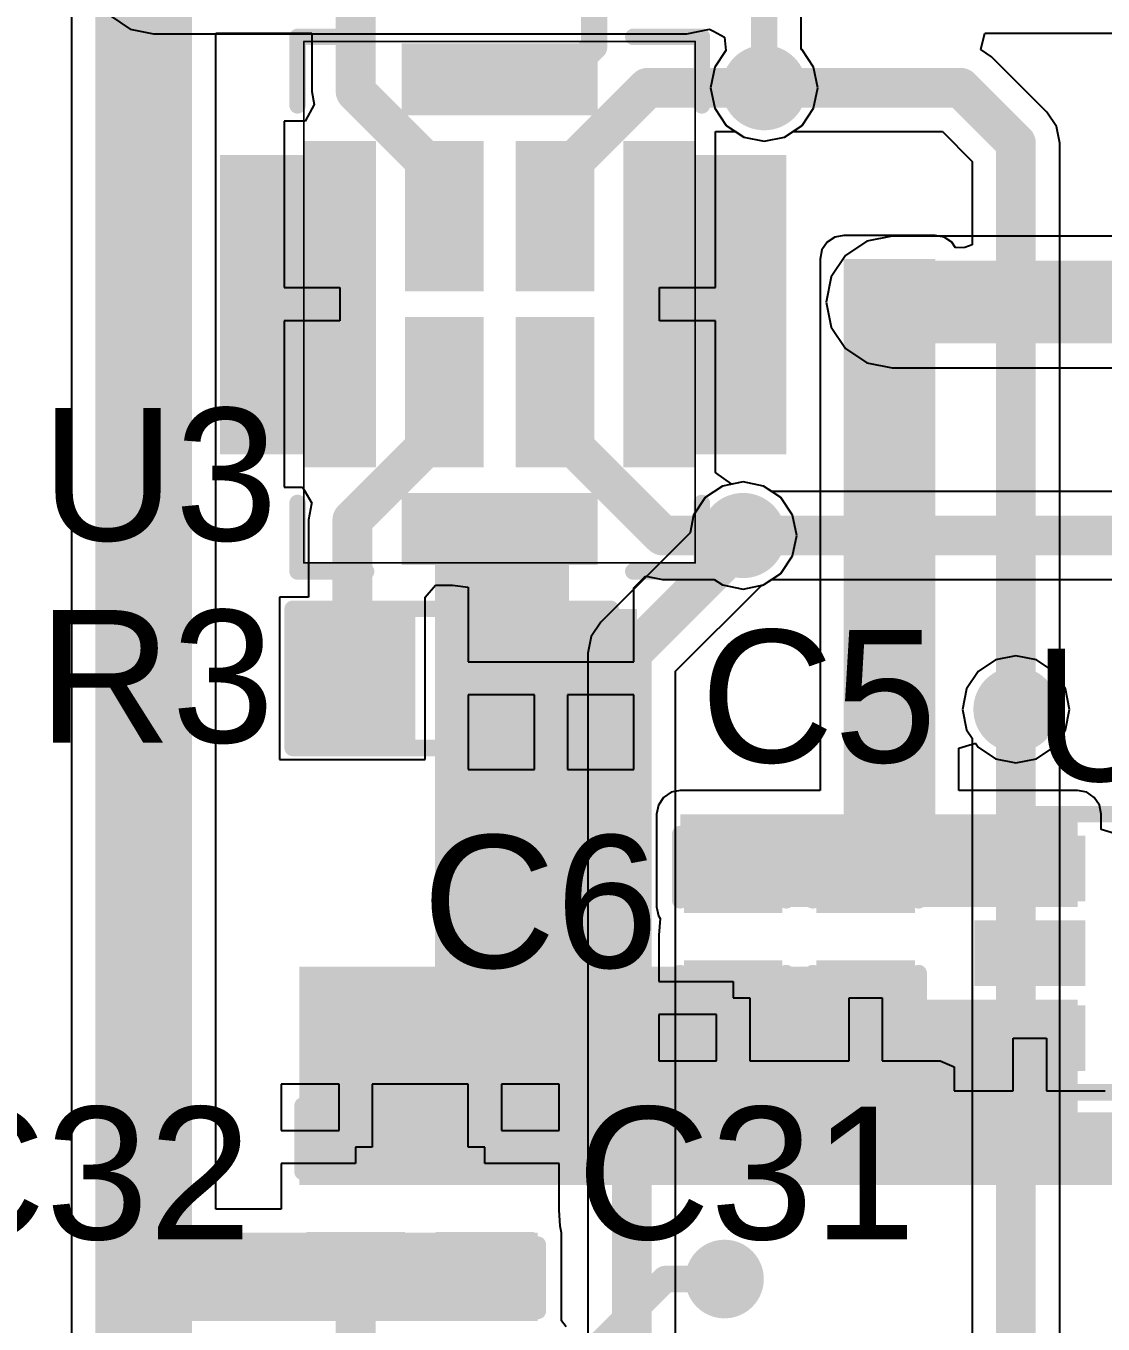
# Model space of a CAD drawing. Header units: millimetres. Extents: x -0.31 to 1.46, y -0.34 to 2.98.
# Drawn here: x 0.2901 to 0.6153, y 2.2904 to 2.6824 of the extents above; entities that cross this region are included whole.
import ezdxf

# ---------------------------------------------------------------- set-up
doc = ezdxf.new("R2010")
doc.units = ezdxf.units.MM
doc.header["$MEASUREMENT"] = 0
for name, color, linetype in [('BottomLayer', 5, 'Continuous'), ('BottomSolder', 6, 'Continuous'), ('Mechanical1', 6, 'Continuous'), ('TopLayer', 1, 'Continuous'), ('TopOverlay', 2, 'Continuous'), ('TopPaste', 8, 'Continuous'), ('TopSolder', 216, 'Continuous'), ('ViaHoleLayer', 16, 'Continuous')]:
    doc.layers.add(name, color=color, linetype=linetype)
doc.styles.add('Arial', font='', dxfattribs={"height": 0.2})
doc.styles.get('Arial').set_extended_font_data('Arial')

# ---------------------------------------------------------------- blocks, each defined once
blk = doc.blocks.new('MP34DT06JTR_14')
at = {"layer": 'TopLayer'}
for points in [[(-0.02559, 0.0748), (0.02559, 0.0748), (0.02559, 0.06102), (-0.02559, 0.06102)], [(-0.05512, 0.04528), (-0.04134, 0.04528), (-0.04134, -0.04528), (-0.05512, -0.04528)], [(-0.02461, 0.04528), (-0.00886, 0.04528), (-0.00886, 0.00787), (-0.02461, 0.00787)], [(0.00886, 0.04528), (0.02461, 0.04528), (0.02461, 0.00787), (0.00886, 0.00787)], [(0.04134, 0.04528), (0.05512, 0.04528), (0.05512, -0.04528), (0.04134, -0.04528)], [(-0.02461, -0.00787), (-0.00886, -0.00787), (-0.00886, -0.04528), (-0.02461, -0.04528)], [(0.00886, -0.00787), (0.02461, -0.00787), (0.02461, -0.04528), (0.00886, -0.04528)], [(-0.02559, -0.06102), (0.02559, -0.06102), (0.02559, -0.0748), (-0.02559, -0.0748)]]:
    blk.add_hatch(color=1, dxfattribs=at).paths.add_polyline_path(points)
at = {"layer": 'TopPaste'}
for points in [[(-0.02559, 0.0748), (0.02559, 0.0748), (0.02559, 0.06102), (-0.02559, 0.06102)], [(-0.05512, 0.04528), (-0.04134, 0.04528), (-0.04134, -0.04528), (-0.05512, -0.04528)], [(-0.02461, 0.04528), (-0.00886, 0.04528), (-0.00886, 0.00787), (-0.02461, 0.00787)], [(0.00886, 0.04528), (0.02461, 0.04528), (0.02461, 0.00787), (0.00886, 0.00787)], [(0.04134, 0.04528), (0.05512, 0.04528), (0.05512, -0.04528), (0.04134, -0.04528)], [(-0.02461, -0.00787), (-0.00886, -0.00787), (-0.00886, -0.04528), (-0.02461, -0.04528)], [(0.00886, -0.00787), (0.02461, -0.00787), (0.02461, -0.04528), (0.00886, -0.04528)], [(-0.02559, -0.06102), (0.02559, -0.06102), (0.02559, -0.0748), (-0.02559, -0.0748)]]:
    blk.add_hatch(color=8, dxfattribs=at).paths.add_polyline_path(points)
at = {"layer": 'TopSolder'}
for points in [[(-0.02959, 0.0788), (0.02959, 0.0788), (0.02959, 0.05702), (-0.02959, 0.05702)], [(-0.05912, 0.04928), (-0.03734, 0.04928), (-0.03734, -0.04928), (-0.05912, -0.04928)], [(-0.02861, 0.04928), (-0.00486, 0.04928), (-0.00486, 0.00387), (-0.02861, 0.00387)], [(0.00486, 0.04928), (0.02861, 0.04928), (0.02861, 0.00387), (0.00486, 0.00387)], [(0.03734, 0.04928), (0.05912, 0.04928), (0.05912, -0.04928), (0.03734, -0.04928)], [(-0.02861, -0.00387), (-0.00486, -0.00387), (-0.00486, -0.04928), (-0.02861, -0.04928)], [(0.00486, -0.00387), (0.02861, -0.00387), (0.02861, -0.04928), (0.00486, -0.04928)], [(-0.02959, -0.05702), (0.02959, -0.05702), (0.02959, -0.0788), (-0.02959, -0.0788)]]:
    blk.add_hatch(color=216, dxfattribs=at).paths.add_polyline_path(points)
at = {"layer": 'TopOverlay', "const_width": 0.005}
for points in [[(-0.06102, 0.08071), (-0.06102, 0.06004)], [(-0.04035, 0.08071), (-0.06102, 0.08071)], [(0.06102, 0.08071), (0.04035, 0.08071)], [(0.06102, 0.08071), (0.06102, 0.06004)], [(0.06836, -0.02894), (0.06336, -0.03394)], [(0.06836, -0.02894), (0.06836, -0.03894)], [(0.06836, -0.03894), (0.06336, -0.03394)], [(-0.06102, -0.06004), (-0.06102, -0.08071)], [(0.06102, -0.06004), (0.06102, -0.08071)], [(-0.04035, -0.08071), (-0.06102, -0.08071)], [(0.06102, -0.08071), (0.04035, -0.08071)]]:
    blk.add_lwpolyline(points, dxfattribs=at)
at = {"layer": 'TopOverlay', "const_width": 0.0025}
for points in [[(-0.06227, 0.08071, 1), (-0.05977, 0.08071, 1)], [(-0.06227, 0.08071, 1), (-0.05977, 0.08071, 1)], [(-0.0416, 0.08071, 1), (-0.0391, 0.08071, 1)], [(0.0391, 0.08071, 1), (0.0416, 0.08071, 1)], [(0.05977, 0.08071, 1), (0.06227, 0.08071, 1)], [(0.05977, 0.08071, 1), (0.06227, 0.08071, 1)], [(-0.06227, 0.06004, 1), (-0.05977, 0.06004, 1)], [(0.05977, 0.06004, 1), (0.06227, 0.06004, 1)], [(0.06711, -0.02894, 1), (0.06961, -0.02894, 1)], [(0.06711, -0.02894, 1), (0.06961, -0.02894, 1)], [(0.06211, -0.03394, 1), (0.06461, -0.03394, 1)], [(0.06211, -0.03394, 1), (0.06461, -0.03394, 1)], [(0.06711, -0.03894, 1), (0.06961, -0.03894, 1)], [(0.06711, -0.03894, 1), (0.06961, -0.03894, 1)], [(-0.06227, -0.06004, 1), (-0.05977, -0.06004, 1)], [(0.05977, -0.06004, 1), (0.06227, -0.06004, 1)], [(-0.06227, -0.08071, 1), (-0.05977, -0.08071, 1)], [(-0.06227, -0.08071, 1), (-0.05977, -0.08071, 1)], [(-0.0416, -0.08071, 1), (-0.0391, -0.08071, 1)], [(0.0391, -0.08071, 1), (0.0416, -0.08071, 1)], [(0.05977, -0.08071, 1), (0.06227, -0.08071, 1)], [(0.05977, -0.08071, 1), (0.06227, -0.08071, 1)]]:
    blk.add_lwpolyline(points, format="xyb", close=True, dxfattribs=at)
blk = doc.blocks.new('6_P___C___LED_15')
at = {"layer": 'TopLayer'}
for points in [[(-0.04823, 0.0315), (-0.02264, 0.0315), (-0.02264, 0.01969), (-0.04823, 0.01969)], [(0.02264, 0.0315), (0.04823, 0.0315), (0.04823, 0.01969), (0.02264, 0.01969)], [(-0.04823, 0.00591), (-0.02264, 0.00591), (-0.02264, -0.00591), (-0.04823, -0.00591)], [(0.02264, 0.00591), (0.04823, 0.00591), (0.04823, -0.00591), (0.02264, -0.00591)], [(-0.04823, -0.01969), (-0.02264, -0.01969), (-0.02264, -0.0315), (-0.04823, -0.0315)], [(0.02264, -0.01969), (0.04823, -0.01969), (0.04823, -0.0315), (0.02264, -0.0315)]]:
    blk.add_hatch(color=1, dxfattribs=at).paths.add_polyline_path(points)
at = {"layer": 'TopPaste'}
for points in [[(-0.04823, 0.0315), (-0.02264, 0.0315), (-0.02264, 0.01969), (-0.04823, 0.01969)], [(0.02264, 0.0315), (0.04823, 0.0315), (0.04823, 0.01969), (0.02264, 0.01969)], [(-0.04823, 0.00591), (-0.02264, 0.00591), (-0.02264, -0.00591), (-0.04823, -0.00591)], [(0.02264, 0.00591), (0.04823, 0.00591), (0.04823, -0.00591), (0.02264, -0.00591)], [(-0.04823, -0.01969), (-0.02264, -0.01969), (-0.02264, -0.0315), (-0.04823, -0.0315)], [(0.02264, -0.01969), (0.04823, -0.01969), (0.04823, -0.0315), (0.02264, -0.0315)]]:
    blk.add_hatch(color=8, dxfattribs=at).paths.add_polyline_path(points)
at = {"layer": 'TopSolder'}
for points in [[(-0.05223, 0.0355), (-0.01864, 0.0355), (-0.01864, 0.01569), (-0.05223, 0.01569)], [(0.01864, 0.0355), (0.05223, 0.0355), (0.05223, 0.01569), (0.01864, 0.01569)], [(-0.05223, 0.00991), (-0.01864, 0.00991), (-0.01864, -0.00991), (-0.05223, -0.00991)], [(0.01864, 0.00991), (0.05223, 0.00991), (0.05223, -0.00991), (0.01864, -0.00991)], [(-0.05223, -0.01569), (-0.01864, -0.01569), (-0.01864, -0.0355), (-0.05223, -0.0355)], [(0.01864, -0.01569), (0.05223, -0.01569), (0.05223, -0.0355), (0.01864, -0.0355)]]:
    blk.add_hatch(color=216, dxfattribs=at).paths.add_polyline_path(points)
at = {"layer": 'TopOverlay', "const_width": 0.005}
for points in [[(-0.04, 0.042), (0.04, 0.042)], [(-0.04, 0.038), (-0.04, 0.04194)], [(0.04, 0.038), (0.04, 0.04194)], [(-0.06, 0.031), (-0.055, 0.026)], [(-0.06, 0.021), (-0.06, 0.031)], [(-0.06, 0.021), (-0.055, 0.026)], [(-0.04, -0.04194), (-0.04, -0.038)], [(0.04, -0.04194), (0.04, -0.038)], [(-0.04, -0.042), (0.04, -0.042)]]:
    blk.add_lwpolyline(points, dxfattribs=at)
at = {"layer": 'TopOverlay', "const_width": 0.0025}
for points in [[(-0.04125, 0.042, 1), (-0.03875, 0.042, 1)], [(-0.04125, 0.04194, 1), (-0.03875, 0.04194, 1)], [(0.03875, 0.042, 1), (0.04125, 0.042, 1)], [(0.03875, 0.04194, 1), (0.04125, 0.04194, 1)], [(-0.04125, 0.038, 1), (-0.03875, 0.038, 1)], [(0.03875, 0.038, 1), (0.04125, 0.038, 1)], [(-0.06125, 0.031, 1), (-0.05875, 0.031, 1)], [(-0.06125, 0.031, 1), (-0.05875, 0.031, 1)], [(-0.05625, 0.026, 1), (-0.05375, 0.026, 1)], [(-0.05625, 0.026, 1), (-0.05375, 0.026, 1)], [(-0.06125, 0.021, 1), (-0.05875, 0.021, 1)], [(-0.06125, 0.021, 1), (-0.05875, 0.021, 1)], [(-0.04125, -0.038, 1), (-0.03875, -0.038, 1)], [(0.03875, -0.038, 1), (0.04125, -0.038, 1)], [(-0.04125, -0.04194, 1), (-0.03875, -0.04194, 1)], [(-0.04125, -0.042, 1), (-0.03875, -0.042, 1)], [(0.03875, -0.04194, 1), (0.04125, -0.04194, 1)], [(0.03875, -0.042, 1), (0.04125, -0.042, 1)]]:
    blk.add_lwpolyline(points, format="xyb", close=True, dxfattribs=at)
blk = doc.blocks.new('R___0603_20')
at = {"layer": 'TopLayer'}
for points in [[(-0.015, 0.0175), (-0.015, -0.0175), (-0.045, -0.0175), (-0.045, 0.0175)], [(0.045, 0.0175), (0.045, -0.0175), (0.015, -0.0175), (0.015, 0.0175)]]:
    blk.add_hatch(color=1, dxfattribs=at).paths.add_polyline_path(points)
at = {"layer": 'TopPaste'}
for points in [[(-0.015, 0.0175), (-0.015, -0.0175), (-0.045, -0.0175), (-0.045, 0.0175)], [(0.045, 0.0175), (0.045, -0.0175), (0.015, -0.0175), (0.015, 0.0175)]]:
    blk.add_hatch(color=8, dxfattribs=at).paths.add_polyline_path(points)
at = {"layer": 'TopSolder'}
for points in [[(-0.011, 0.0215), (-0.011, -0.0215), (-0.049, -0.0215), (-0.049, 0.0215)], [(0.049, 0.0215), (0.049, -0.0215), (0.011, -0.0215), (0.011, 0.0215)]]:
    blk.add_hatch(color=216, dxfattribs=at).paths.add_polyline_path(points)
at = {"layer": 'TopOverlay', "const_width": 0.005}
for points in [[(-0.048, -0.021), (-0.048, 0.021)], [(-0.048, 0.021), (0.048, 0.021)], [(0.048, -0.021), (0.048, 0.021)], [(-0.048, -0.021), (0.048, -0.021)]]:
    blk.add_lwpolyline(points, dxfattribs=at)
at = {"layer": 'TopOverlay', "const_width": 0.0025}
for points in [[(-0.04925, 0.021, 1), (-0.04675, 0.021, 1)], [(-0.04925, 0.021, 1), (-0.04675, 0.021, 1)], [(0.04675, 0.021, 1), (0.04925, 0.021, 1)], [(0.04675, 0.021, 1), (0.04925, 0.021, 1)], [(-0.04925, -0.021, 1), (-0.04675, -0.021, 1)], [(-0.04925, -0.021, 1), (-0.04675, -0.021, 1)], [(0.04675, -0.021, 1), (0.04925, -0.021, 1)], [(0.04675, -0.021, 1), (0.04925, -0.021, 1)]]:
    blk.add_lwpolyline(points, format="xyb", close=True, dxfattribs=at)
blk = doc.blocks.new('C___0402_32')
at = {"layer": 'TopLayer'}
for points in [[(-0.0275, -0.0125), (-0.0275, 0.0125), (-0.0095, 0.0125), (-0.0095, -0.0125)], [(0.0095, -0.0125), (0.0095, 0.0125), (0.0275, 0.0125), (0.0275, -0.0125)]]:
    blk.add_hatch(color=1, dxfattribs=at).paths.add_polyline_path(points)
at = {"layer": 'TopPaste'}
for points in [[(-0.0275, -0.0125), (-0.0275, 0.0125), (-0.0095, 0.0125), (-0.0095, -0.0125)], [(0.0095, -0.0125), (0.0095, 0.0125), (0.0275, 0.0125), (0.0275, -0.0125)]]:
    blk.add_hatch(color=8, dxfattribs=at).paths.add_polyline_path(points)
at = {"layer": 'TopSolder'}
for points in [[(-0.02986, -0.01486), (-0.02986, 0.01486), (-0.00714, 0.01486), (-0.00714, -0.01486)], [(0.00714, -0.01486), (0.00714, 0.01486), (0.02986, 0.01486), (0.02986, -0.01486)]]:
    blk.add_hatch(color=216, dxfattribs=at).paths.add_polyline_path(points)
at = {"layer": 'TopOverlay', "const_width": 0.005}
for points in [[(-0.011, 0.016), (-0.031, 0.016)], [(-0.031, -0.016), (-0.031, 0.016)], [(0.031, 0.016), (0.011, 0.016)], [(0.031, -0.016), (0.031, 0.016)], [(-0.011, -0.016), (-0.031, -0.016)], [(0.031, -0.016), (0.011, -0.016)]]:
    blk.add_lwpolyline(points, dxfattribs=at)
at = {"layer": 'TopOverlay', "const_width": 0.0025}
for points in [[(-0.03225, 0.016, 1), (-0.02975, 0.016, 1)], [(-0.03225, 0.016, 1), (-0.02975, 0.016, 1)], [(-0.01225, 0.016, 1), (-0.00975, 0.016, 1)], [(0.00975, 0.016, 1), (0.01225, 0.016, 1)], [(0.02975, 0.016, 1), (0.03225, 0.016, 1)], [(0.02975, 0.016, 1), (0.03225, 0.016, 1)], [(-0.03225, -0.016, 1), (-0.02975, -0.016, 1)], [(-0.03225, -0.016, 1), (-0.02975, -0.016, 1)], [(-0.01225, -0.016, 1), (-0.00975, -0.016, 1)], [(0.00975, -0.016, 1), (0.01225, -0.016, 1)], [(0.02975, -0.016, 1), (0.03225, -0.016, 1)], [(0.02975, -0.016, 1), (0.03225, -0.016, 1)]]:
    blk.add_lwpolyline(points, format="xyb", close=True, dxfattribs=at)
blk = doc.blocks.new('C___0402_33')
at = {"layer": 'TopLayer'}
for points in [[(-0.0275, -0.0125), (-0.0275, 0.0125), (-0.0095, 0.0125), (-0.0095, -0.0125)], [(0.0095, -0.0125), (0.0095, 0.0125), (0.0275, 0.0125), (0.0275, -0.0125)]]:
    blk.add_hatch(color=1, dxfattribs=at).paths.add_polyline_path(points)
at = {"layer": 'TopPaste'}
for points in [[(-0.0275, -0.0125), (-0.0275, 0.0125), (-0.0095, 0.0125), (-0.0095, -0.0125)], [(0.0095, -0.0125), (0.0095, 0.0125), (0.0275, 0.0125), (0.0275, -0.0125)]]:
    blk.add_hatch(color=8, dxfattribs=at).paths.add_polyline_path(points)
at = {"layer": 'TopSolder'}
for points in [[(-0.02986, -0.01486), (-0.02986, 0.01486), (-0.00714, 0.01486), (-0.00714, -0.01486)], [(0.00714, -0.01486), (0.00714, 0.01486), (0.02986, 0.01486), (0.02986, -0.01486)]]:
    blk.add_hatch(color=216, dxfattribs=at).paths.add_polyline_path(points)
at = {"layer": 'TopOverlay', "const_width": 0.005}
for points in [[(-0.011, 0.016), (-0.031, 0.016)], [(-0.031, -0.016), (-0.031, 0.016)], [(0.031, 0.016), (0.011, 0.016)], [(0.031, -0.016), (0.031, 0.016)], [(-0.011, -0.016), (-0.031, -0.016)], [(0.031, -0.016), (0.011, -0.016)]]:
    blk.add_lwpolyline(points, dxfattribs=at)
at = {"layer": 'TopOverlay', "const_width": 0.0025}
for points in [[(-0.03225, 0.016, 1), (-0.02975, 0.016, 1)], [(-0.03225, 0.016, 1), (-0.02975, 0.016, 1)], [(-0.01225, 0.016, 1), (-0.00975, 0.016, 1)], [(0.00975, 0.016, 1), (0.01225, 0.016, 1)], [(0.02975, 0.016, 1), (0.03225, 0.016, 1)], [(0.02975, 0.016, 1), (0.03225, 0.016, 1)], [(-0.03225, -0.016, 1), (-0.02975, -0.016, 1)], [(-0.03225, -0.016, 1), (-0.02975, -0.016, 1)], [(-0.01225, -0.016, 1), (-0.00975, -0.016, 1)], [(0.00975, -0.016, 1), (0.01225, -0.016, 1)], [(0.02975, -0.016, 1), (0.03225, -0.016, 1)], [(0.02975, -0.016, 1), (0.03225, -0.016, 1)]]:
    blk.add_lwpolyline(points, format="xyb", close=True, dxfattribs=at)
blk = doc.blocks.new('C___0402_54')
at = {"layer": 'TopLayer'}
for points in [[(-0.0275, -0.0125), (-0.0275, 0.0125), (-0.0095, 0.0125), (-0.0095, -0.0125)], [(0.0095, -0.0125), (0.0095, 0.0125), (0.0275, 0.0125), (0.0275, -0.0125)]]:
    blk.add_hatch(color=1, dxfattribs=at).paths.add_polyline_path(points)
at = {"layer": 'TopPaste'}
for points in [[(-0.0275, -0.0125), (-0.0275, 0.0125), (-0.0095, 0.0125), (-0.0095, -0.0125)], [(0.0095, -0.0125), (0.0095, 0.0125), (0.0275, 0.0125), (0.0275, -0.0125)]]:
    blk.add_hatch(color=8, dxfattribs=at).paths.add_polyline_path(points)
at = {"layer": 'TopSolder'}
for points in [[(-0.02986, -0.01486), (-0.02986, 0.01486), (-0.00714, 0.01486), (-0.00714, -0.01486)], [(0.00714, -0.01486), (0.00714, 0.01486), (0.02986, 0.01486), (0.02986, -0.01486)]]:
    blk.add_hatch(color=216, dxfattribs=at).paths.add_polyline_path(points)
at = {"layer": 'TopOverlay', "const_width": 0.005}
for points in [[(-0.031, 0.016), (-0.011, 0.016)], [(-0.031, 0.016), (-0.031, -0.016)], [(0.011, 0.016), (0.031, 0.016)], [(0.031, 0.016), (0.031, -0.016)], [(-0.031, -0.016), (-0.011, -0.016)], [(0.011, -0.016), (0.031, -0.016)]]:
    blk.add_lwpolyline(points, dxfattribs=at)
at = {"layer": 'TopOverlay', "const_width": 0.0025}
for points in [[(-0.03225, 0.016, 1), (-0.02975, 0.016, 1)], [(-0.03225, 0.016, 1), (-0.02975, 0.016, 1)], [(-0.01225, 0.016, 1), (-0.00975, 0.016, 1)], [(0.00975, 0.016, 1), (0.01225, 0.016, 1)], [(0.02975, 0.016, 1), (0.03225, 0.016, 1)], [(0.02975, 0.016, 1), (0.03225, 0.016, 1)], [(-0.03225, -0.016, 1), (-0.02975, -0.016, 1)], [(-0.03225, -0.016, 1), (-0.02975, -0.016, 1)], [(-0.01225, -0.016, 1), (-0.00975, -0.016, 1)], [(0.00975, -0.016, 1), (0.01225, -0.016, 1)], [(0.02975, -0.016, 1), (0.03225, -0.016, 1)], [(0.02975, -0.016, 1), (0.03225, -0.016, 1)]]:
    blk.add_lwpolyline(points, format="xyb", close=True, dxfattribs=at)
blk = doc.blocks.new('C___0402_55')
at = {"layer": 'TopLayer'}
for points in [[(-0.0275, -0.0125), (-0.0275, 0.0125), (-0.0095, 0.0125), (-0.0095, -0.0125)], [(0.0095, -0.0125), (0.0095, 0.0125), (0.0275, 0.0125), (0.0275, -0.0125)]]:
    blk.add_hatch(color=1, dxfattribs=at).paths.add_polyline_path(points)
at = {"layer": 'TopPaste'}
for points in [[(-0.0275, -0.0125), (-0.0275, 0.0125), (-0.0095, 0.0125), (-0.0095, -0.0125)], [(0.0095, -0.0125), (0.0095, 0.0125), (0.0275, 0.0125), (0.0275, -0.0125)]]:
    blk.add_hatch(color=8, dxfattribs=at).paths.add_polyline_path(points)
at = {"layer": 'TopSolder'}
for points in [[(-0.02986, -0.01486), (-0.02986, 0.01486), (-0.00714, 0.01486), (-0.00714, -0.01486)], [(0.00714, -0.01486), (0.00714, 0.01486), (0.02986, 0.01486), (0.02986, -0.01486)]]:
    blk.add_hatch(color=216, dxfattribs=at).paths.add_polyline_path(points)
at = {"layer": 'TopOverlay', "const_width": 0.005}
for points in [[(-0.031, 0.016), (-0.011, 0.016)], [(-0.031, 0.016), (-0.031, -0.016)], [(0.011, 0.016), (0.031, 0.016)], [(0.031, 0.016), (0.031, -0.016)], [(-0.031, -0.016), (-0.011, -0.016)], [(0.011, -0.016), (0.031, -0.016)]]:
    blk.add_lwpolyline(points, dxfattribs=at)
at = {"layer": 'TopOverlay', "const_width": 0.0025}
for points in [[(-0.03225, 0.016, 1), (-0.02975, 0.016, 1)], [(-0.03225, 0.016, 1), (-0.02975, 0.016, 1)], [(-0.01225, 0.016, 1), (-0.00975, 0.016, 1)], [(0.00975, 0.016, 1), (0.01225, 0.016, 1)], [(0.02975, 0.016, 1), (0.03225, 0.016, 1)], [(0.02975, 0.016, 1), (0.03225, 0.016, 1)], [(-0.03225, -0.016, 1), (-0.02975, -0.016, 1)], [(-0.03225, -0.016, 1), (-0.02975, -0.016, 1)], [(-0.01225, -0.016, 1), (-0.00975, -0.016, 1)], [(0.00975, -0.016, 1), (0.01225, -0.016, 1)], [(0.02975, -0.016, 1), (0.03225, -0.016, 1)], [(0.02975, -0.016, 1), (0.03225, -0.016, 1)]]:
    blk.add_lwpolyline(points, format="xyb", close=True, dxfattribs=at)

msp = doc.modelspace()

# ---------------------------------------------------------------- hatches: boundary and pattern name
at = {"layer": 'BottomLayer'}
h = msp.add_hatch(color=5, dxfattribs=at)
edge = h.paths.add_edge_path()
edge.add_arc((0.51298, 2.66373), 0.00886, 0, 360)
h = msp.add_hatch(color=5, dxfattribs=at)
edge = h.paths.add_edge_path()
edge.add_arc((0.36162, 2.62937), 0.00886, 0, 360)
h = msp.add_hatch(color=5, dxfattribs=at)
edge = h.paths.add_edge_path()
edge.add_arc((0.55162, 2.599), 0.00886, 0, 360)
h = msp.add_hatch(color=5, dxfattribs=at)
edge = h.paths.add_edge_path()
edge.add_arc((0.50662, 2.56837), 0.00886, 0, 360)
h = msp.add_hatch(color=5, dxfattribs=at)
edge = h.paths.add_edge_path()
edge.add_arc((0.50662, 2.52851), 0.00886, 0, 360)
h = msp.add_hatch(color=5, dxfattribs=at)
edge = h.paths.add_edge_path()
edge.add_arc((0.589, 2.476), 0.00886, 0, 360)
h = msp.add_hatch(color=5, dxfattribs=at)
edge = h.paths.add_edge_path()
edge.add_arc((0.501, 2.304), 0.00787, 0, 360)
at = {"layer": 'BottomSolder'}
h = msp.add_hatch(color=6, dxfattribs=at)
edge = h.paths.add_edge_path()
edge.add_arc((0.51298, 2.66373), 0.01286, 0, 360)
h = msp.add_hatch(color=6, dxfattribs=at)
edge = h.paths.add_edge_path()
edge.add_arc((0.36162, 2.62937), 0.01286, 0, 360)
h = msp.add_hatch(color=6, dxfattribs=at)
edge = h.paths.add_edge_path()
edge.add_arc((0.55162, 2.599), 0.01286, 0, 360)
h = msp.add_hatch(color=6, dxfattribs=at)
edge = h.paths.add_edge_path()
edge.add_arc((0.50662, 2.56837), 0.01286, 0, 360)
h = msp.add_hatch(color=6, dxfattribs=at)
edge = h.paths.add_edge_path()
edge.add_arc((0.50662, 2.52851), 0.01286, 0, 360)
h = msp.add_hatch(color=6, dxfattribs=at)
edge = h.paths.add_edge_path()
edge.add_arc((0.589, 2.476), 0.01286, 0, 360)
h = msp.add_hatch(color=6, dxfattribs=at)
edge = h.paths.add_edge_path()
edge.add_arc((0.501, 2.304), 0.01187, 0, 360)
at = {"layer": 'TopLayer'}
for points in [[(0.311, 2.70999), (0.311, 2.076), (0.34025, 2.076), (0.34025, 2.70999)], [(0.38862, 2.64337), (0.34862, 2.64337), (0.34862, 2.553), (0.38862, 2.553)], [(0.47962, 2.553), (0.51962, 2.553), (0.51962, 2.64337), (0.47962, 2.64337)], [(0.537, 2.42587), (0.56462, 2.42587), (0.56462, 2.612), (0.537, 2.612)], [(0.41362, 2.33537), (0.454, 2.33537), (0.454, 2.53737), (0.41362, 2.53737)], [(0.422, 2.39337), (0.47462, 2.39337), (0.47462, 2.50637), (0.422, 2.50637)], [(0.48762, 2.41637), (0.60762, 2.41637), (0.60762, 2.44437), (0.48762, 2.44437)], [(0.37262, 2.36037), (0.56062, 2.36037), (0.56062, 2.39837), (0.37262, 2.39837)], [(0.37262, 2.33437), (0.60762, 2.33437), (0.60762, 2.38837), (0.37262, 2.38837)], [(0.37262, 2.33237), (0.84062, 2.33237), (0.84062, 2.35437), (0.37262, 2.35437)], [(0.314, 2.29137), (0.44462, 2.29137), (0.44462, 2.318), (0.314, 2.318)]]:
    msp.add_hatch(color=1, dxfattribs=at).paths.add_polyline_path(points)
h = msp.add_hatch(color=1, dxfattribs=at)
edge = h.paths.add_edge_path()
edge.add_arc((0.51298, 2.66373), 0.00886, 0, 360)
h = msp.add_hatch(color=1, dxfattribs=at)
edge = h.paths.add_edge_path()
edge.add_arc((0.36162, 2.62937), 0.00886, 0, 360)
h = msp.add_hatch(color=1, dxfattribs=at)
edge = h.paths.add_edge_path()
edge.add_arc((0.55162, 2.599), 0.00886, 0, 360)
h = msp.add_hatch(color=1, dxfattribs=at)
edge = h.paths.add_edge_path()
edge.add_arc((0.50662, 2.56837), 0.00886, 0, 360)
h = msp.add_hatch(color=1, dxfattribs=at)
edge = h.paths.add_edge_path()
edge.add_arc((0.50662, 2.52851), 0.00886, 0, 360)
h = msp.add_hatch(color=1, dxfattribs=at)
edge = h.paths.add_edge_path()
edge.add_arc((0.589, 2.476), 0.00886, 0, 360)
h = msp.add_hatch(color=1, dxfattribs=at)
edge = h.paths.add_edge_path()
edge.add_arc((0.501, 2.304), 0.00787, 0, 360)
at = {"layer": 'TopSolder'}
h = msp.add_hatch(color=216, dxfattribs=at)
edge = h.paths.add_edge_path()
edge.add_arc((0.51298, 2.66373), 0.01286, 0, 360)
h = msp.add_hatch(color=216, dxfattribs=at)
edge = h.paths.add_edge_path()
edge.add_arc((0.36162, 2.62937), 0.01286, 0, 360)
h = msp.add_hatch(color=216, dxfattribs=at)
edge = h.paths.add_edge_path()
edge.add_arc((0.55162, 2.599), 0.01286, 0, 360)
h = msp.add_hatch(color=216, dxfattribs=at)
edge = h.paths.add_edge_path()
edge.add_arc((0.50662, 2.56837), 0.01286, 0, 360)
h = msp.add_hatch(color=216, dxfattribs=at)
edge = h.paths.add_edge_path()
edge.add_arc((0.50662, 2.52851), 0.01286, 0, 360)
h = msp.add_hatch(color=216, dxfattribs=at)
edge = h.paths.add_edge_path()
edge.add_arc((0.589, 2.476), 0.01286, 0, 360)
h = msp.add_hatch(color=216, dxfattribs=at)
edge = h.paths.add_edge_path()
edge.add_arc((0.501, 2.304), 0.01187, 0, 360)
at = {"layer": 'ViaHoleLayer'}
h = msp.add_hatch(color=16, dxfattribs=at)
edge = h.paths.add_edge_path()
edge.add_arc((0.51298, 2.66373), 0.00591, 0, 360)
h = msp.add_hatch(color=16, dxfattribs=at)
edge = h.paths.add_edge_path()
edge.add_arc((0.36162, 2.62937), 0.00591, 0, 360)
h = msp.add_hatch(color=16, dxfattribs=at)
edge = h.paths.add_edge_path()
edge.add_arc((0.55162, 2.599), 0.00591, 0, 360)
h = msp.add_hatch(color=16, dxfattribs=at)
edge = h.paths.add_edge_path()
edge.add_arc((0.50662, 2.56837), 0.00591, 0, 360)
h = msp.add_hatch(color=16, dxfattribs=at)
edge = h.paths.add_edge_path()
edge.add_arc((0.50662, 2.52851), 0.00591, 0, 360)
h = msp.add_hatch(color=16, dxfattribs=at)
edge = h.paths.add_edge_path()
edge.add_arc((0.589, 2.476), 0.00591, 0, 360)
h = msp.add_hatch(color=16, dxfattribs=at)
edge = h.paths.add_edge_path()
edge.add_arc((0.501, 2.304), 0.00591, 0, 360)

# ---------------------------------------------------------------- linework, layer by layer
at = {"layer": 'BottomLayer'}
for p, q in [((0.52419, 2.67531), (0.52419, 2.70408)), ((0.31564, 2.68539), (0.32159, 2.68142)), ((0.32159, 2.68142), (0.32862, 2.68002)), ((0.48962, 2.68002), (0.49647, 2.68138)), ((0.49647, 2.68138), (0.49772, 2.68082)), ((0.32862, 2.68002), (0.48962, 2.68002)), ((0.49772, 2.68082), (0.50098, 2.679)), ((0.50098, 2.679), (0.50139, 2.67493)), ((0.50139, 2.67493), (0.49804, 2.66992)), ((0.52441, 2.67516), (0.52419, 2.67531)), ((0.52791, 2.66992), (0.52441, 2.67516)), ((0.49804, 2.66992), (0.49681, 2.66373)), ((0.52914, 2.66373), (0.52791, 2.66992)), ((0.49681, 2.66373), (0.49804, 2.65754)), ((0.52791, 2.65754), (0.52914, 2.66373)), ((0.49804, 2.65754), (0.50154, 2.6523)), ((0.52441, 2.6523), (0.52791, 2.65754)), ((0.50154, 2.6523), (0.50679, 2.64879)), ((0.51916, 2.64879), (0.52441, 2.6523)), ((0.50679, 2.64879), (0.51298, 2.64756)), ((0.51298, 2.64756), (0.51916, 2.64879)), ((0.55162, 2.61888), (0.54401, 2.61737)), ((0.936, 2.61888), (0.55162, 2.61888)), ((0.54401, 2.61737), (0.53756, 2.61306)), ((0.53756, 2.61306), (0.53325, 2.60661)), ((0.53325, 2.60661), (0.53174, 2.599)), ((0.53174, 2.599), (0.53325, 2.59139)), ((0.53325, 2.59139), (0.53756, 2.58494)), ((0.53756, 2.58494), (0.54401, 2.58063)), ((0.54401, 2.58063), (0.55162, 2.57912)), ((0.55162, 2.57912), (0.92776, 2.57912)), ((0.50662, 2.54468), (0.50043, 2.54345)), ((0.5128, 2.54345), (0.50662, 2.54468)), ((0.49518, 2.53995), (0.49168, 2.5347)), ((0.50043, 2.54345), (0.49518, 2.53995)), ((0.51532, 2.54177), (0.5128, 2.54345)), ((0.89029, 2.54177), (0.51532, 2.54177)), ((0.49168, 2.5347), (0.49062, 2.52936)), ((0.49062, 2.52936), (0.46363, 2.50237)), ((0.48625, 2.48751), (0.5122, 2.51346)), ((0.5122, 2.51346), (0.5128, 2.51358)), ((0.5128, 2.51358), (0.51532, 2.51526)), ((0.51532, 2.51526), (0.89029, 2.51526)), ((0.46363, 2.50237), (0.46075, 2.49807)), ((0.46075, 2.49807), (0.45975, 2.493)), ((0.45975, 2.493), (0.45975, 2.14425)), ((0.58281, 2.49094), (0.57757, 2.48743)), ((0.589, 2.49217), (0.58281, 2.49094)), ((0.59519, 2.49094), (0.589, 2.49217)), ((0.60043, 2.48743), (0.59519, 2.49094)), ((0.48625, 2.14974), (0.48625, 2.48751)), ((0.57757, 2.48743), (0.57406, 2.48219)), ((0.60394, 2.48219), (0.60043, 2.48743)), ((0.57406, 2.48219), (0.57283, 2.476)), ((0.60517, 2.476), (0.60394, 2.48219)), ((0.57283, 2.476), (0.57406, 2.46981)), ((0.60394, 2.46981), (0.60517, 2.476)), ((0.57406, 2.46981), (0.57575, 2.46729)), ((0.60225, 2.46729), (0.60394, 2.46981)), ((0.57575, 2.46729), (0.57575, 2.075)), ((0.60225, 2.0939), (0.60225, 2.46729))]:
    msp.add_line(p, q, dxfattribs=at)
for points, const_width in [([(0.51298, 2.66373), (0.51298, 2.70873)], 0.008), ([(0.55162, 2.599), (0.936, 2.599)], 0.025), ([(0.473, 2.493), (0.50662, 2.52662)], 0.012), ([(0.50662, 2.52851), (0.899, 2.52851)], 0.012), ([(0.50662, 2.52662), (0.50662, 2.52851)], 0.008), ([(0.473, 2.14425), (0.473, 2.493)], 0.012), ([(0.589, 2.075), (0.589, 2.476)], 0.012)]:
    msp.add_lwpolyline(points, dxfattribs=dict(at, const_width=const_width))
for points, const_width in [([(0.51098, 2.66373, 1), (0.51498, 2.66373, 1)], 0.004), ([(0.54537, 2.599, 1), (0.55787, 2.599, 1)], 0.0125), ([(0.50362, 2.52851, 1), (0.50962, 2.52851, 1)], 0.006), ([(0.50362, 2.52662, 1), (0.50962, 2.52662, 1)], 0.006), ([(0.50462, 2.52851, 1), (0.50862, 2.52851, 1)], 0.004), ([(0.50462, 2.52662, 1), (0.50862, 2.52662, 1)], 0.004), ([(0.47, 2.493, 1), (0.476, 2.493, 1)], 0.006), ([(0.47, 2.493, 1), (0.476, 2.493, 1)], 0.006), ([(0.586, 2.476, 1), (0.592, 2.476, 1)], 0.006)]:
    msp.add_lwpolyline(points, format="xyb", close=True, dxfattribs=dict(at, const_width=const_width))
at = {"layer": 'Mechanical1', "const_width": 0.0005}
for points in [[(0.37402, 2.6777), (0.49213, 2.6777)], [(0.37402, 2.52022), (0.37402, 2.6777)], [(0.37402, 2.6777), (0.49213, 2.6777)], [(0.37402, 2.52022), (0.37402, 2.6777)], [(0.37402, 2.6777), (0.49213, 2.6777)], [(0.37402, 2.52022), (0.37402, 2.6777)], [(0.49213, 2.52022), (0.49213, 2.6777)], [(0.49213, 2.52022), (0.49213, 2.6777)], [(0.49213, 2.52022), (0.49213, 2.6777)], [(0.37402, 2.52022), (0.49213, 2.52022)], [(0.37402, 2.52022), (0.49213, 2.52022)], [(0.37402, 2.52022), (0.49213, 2.52022)]]:
    msp.add_lwpolyline(points, dxfattribs=at)
at = {"layer": 'Mechanical1', "const_width": 0.00025}
for points in [[(0.37389, 2.6777, 1), (0.37414, 2.6777, 1)], [(0.37389, 2.6777, 1), (0.37414, 2.6777, 1)], [(0.37389, 2.6777, 1), (0.37414, 2.6777, 1)], [(0.37389, 2.6777, 1), (0.37414, 2.6777, 1)], [(0.37389, 2.6777, 1), (0.37414, 2.6777, 1)], [(0.37389, 2.6777, 1), (0.37414, 2.6777, 1)], [(0.492, 2.6777, 1), (0.49225, 2.6777, 1)], [(0.492, 2.6777, 1), (0.49225, 2.6777, 1)], [(0.492, 2.6777, 1), (0.49225, 2.6777, 1)], [(0.492, 2.6777, 1), (0.49225, 2.6777, 1)], [(0.492, 2.6777, 1), (0.49225, 2.6777, 1)], [(0.492, 2.6777, 1), (0.49225, 2.6777, 1)], [(0.37389, 2.52022, 1), (0.37414, 2.52022, 1)], [(0.37389, 2.52022, 1), (0.37414, 2.52022, 1)], [(0.37389, 2.52022, 1), (0.37414, 2.52022, 1)], [(0.37389, 2.52022, 1), (0.37414, 2.52022, 1)], [(0.37389, 2.52022, 1), (0.37414, 2.52022, 1)], [(0.37389, 2.52022, 1), (0.37414, 2.52022, 1)], [(0.492, 2.52022, 1), (0.49225, 2.52022, 1)], [(0.492, 2.52022, 1), (0.49225, 2.52022, 1)], [(0.492, 2.52022, 1), (0.49225, 2.52022, 1)], [(0.492, 2.52022, 1), (0.49225, 2.52022, 1)], [(0.492, 2.52022, 1), (0.49225, 2.52022, 1)], [(0.492, 2.52022, 1), (0.49225, 2.52022, 1)]]:
    msp.add_lwpolyline(points, format="xyb", close=True, dxfattribs=at)
at = {"layer": 'TopLayer'}
for p, q in [((0.30386, 2.70999), (0.30386, 2.076)), ((0.34738, 2.32514), (0.34738, 2.68023)), ((0.34738, 2.68023), (0.37636, 2.68023)), ((0.37636, 2.68023), (0.37636, 2.66254)), ((0.57844, 2.67523), (0.5796, 2.68023)), ((0.5796, 2.68023), (0.69615, 2.68023)), ((0.58163, 2.6731), (0.57844, 2.67523)), ((0.59837, 2.65636), (0.58163, 2.6731)), ((0.37636, 2.66254), (0.37714, 2.65865)), ((0.37714, 2.65865), (0.37437, 2.65365)), ((0.37437, 2.65365), (0.368, 2.65365)), ((0.368, 2.65365), (0.368, 2.60337)), ((0.60125, 2.65206), (0.59837, 2.65636)), ((0.49824, 2.60337), (0.49824, 2.65048)), ((0.49824, 2.65048), (0.50427, 2.65048)), ((0.50427, 2.65048), (0.50679, 2.64879)), ((0.51916, 2.64879), (0.52168, 2.65048)), ((0.52168, 2.65048), (0.56677, 2.65048)), ((0.56677, 2.65048), (0.57575, 2.6415)), ((0.60225, 2.64699), (0.60125, 2.65206)), ((0.50679, 2.64879), (0.51298, 2.64756)), ((0.51298, 2.64756), (0.51916, 2.64879)), ((0.60225, 2.48471), (0.60225, 2.64699)), ((0.57575, 2.6415), (0.57575, 2.61626)), ((0.53427, 2.61859), (0.53195, 2.61705)), ((0.537, 2.61914), (0.53427, 2.61859)), ((0.56462, 2.61914), (0.537, 2.61914)), ((0.56735, 2.61859), (0.56462, 2.61914)), ((0.56966, 2.61705), (0.56735, 2.61859)), ((0.53041, 2.61473), (0.52986, 2.612)), ((0.53195, 2.61705), (0.53041, 2.61473)), ((0.57075, 2.61543), (0.56966, 2.61705)), ((0.57359, 2.61553), (0.57075, 2.61543)), ((0.57575, 2.61626), (0.57359, 2.61553)), ((0.52986, 2.612), (0.52986, 2.45151)), ((0.368, 2.60337), (0.38489, 2.60337)), ((0.38489, 2.60337), (0.38489, 2.59337)), ((0.48135, 2.59337), (0.48135, 2.60337)), ((0.48135, 2.60337), (0.49824, 2.60337)), ((0.38489, 2.59337), (0.368, 2.59337)), ((0.368, 2.59337), (0.368, 2.5431)), ((0.49824, 2.59337), (0.48135, 2.59337)), ((0.49824, 2.54773), (0.49824, 2.59337)), ((0.49838, 2.54744), (0.49824, 2.54773)), ((0.50324, 2.54401), (0.49838, 2.54744)), ((0.50662, 2.54468), (0.50324, 2.54401)), ((0.5128, 2.54345), (0.50662, 2.54468)), ((0.368, 2.5431), (0.37358, 2.5431)), ((0.37358, 2.5431), (0.37636, 2.5383)), ((0.51805, 2.53995), (0.5128, 2.54345)), ((0.52156, 2.5347), (0.51805, 2.53995)), ((0.37634, 2.5381), (0.37536, 2.5332)), ((0.37636, 2.5383), (0.37634, 2.5381)), ((0.37536, 2.5332), (0.37536, 2.50987)), ((0.52279, 2.52851), (0.52156, 2.5347)), ((0.52156, 2.52233), (0.52279, 2.52851)), ((0.51805, 2.51708), (0.52156, 2.52233)), ((0.5128, 2.51358), (0.51805, 2.51708)), ((0.41062, 2.50987), (0.41376, 2.51357)), ((0.41376, 2.51357), (0.41891, 2.51357)), ((0.41891, 2.51357), (0.42362, 2.51287)), ((0.42362, 2.51287), (0.42362, 2.50857)), ((0.47362, 2.51267), (0.47689, 2.51598)), ((0.47362, 2.50796), (0.47362, 2.51267)), ((0.47689, 2.51598), (0.47723, 2.51627)), ((0.47723, 2.51627), (0.48231, 2.51526)), ((0.48231, 2.51526), (0.49791, 2.51526)), ((0.49791, 2.51526), (0.50043, 2.51358)), ((0.50043, 2.51358), (0.50662, 2.51235)), ((0.50662, 2.51235), (0.5128, 2.51358)), ((0.37536, 2.50987), (0.36662, 2.50987)), ((0.36662, 2.50987), (0.36662, 2.46087)), ((0.41062, 2.46087), (0.41062, 2.50987)), ((0.42362, 2.50857), (0.42362, 2.49037)), ((0.47362, 2.49037), (0.47362, 2.50796)), ((0.42362, 2.49037), (0.44862, 2.49037)), ((0.44862, 2.49037), (0.47362, 2.49037)), ((0.60394, 2.48219), (0.60225, 2.48471)), ((0.60517, 2.476), (0.60394, 2.48219)), ((0.44362, 2.48037), (0.42362, 2.48037)), ((0.42362, 2.48037), (0.42362, 2.45787)), ((0.44362, 2.45787), (0.44362, 2.48037)), ((0.47362, 2.48037), (0.45362, 2.48037)), ((0.45362, 2.48037), (0.45362, 2.45787)), ((0.47362, 2.45787), (0.47362, 2.48037)), ((0.60394, 2.46981), (0.60517, 2.476)), ((0.60043, 2.46457), (0.60394, 2.46981)), ((0.57175, 2.46427), (0.57675, 2.46578)), ((0.57675, 2.46578), (0.57757, 2.46457)), ((0.57175, 2.45151), (0.57175, 2.46427)), ((0.57757, 2.46457), (0.58281, 2.46106)), ((0.59519, 2.46106), (0.60043, 2.46457)), ((0.36662, 2.46087), (0.41062, 2.46087)), ((0.42362, 2.45787), (0.44362, 2.45787)), ((0.45362, 2.45787), (0.47362, 2.45787)), ((0.58281, 2.46106), (0.589, 2.45983)), ((0.589, 2.45983), (0.59519, 2.46106)), ((0.48489, 2.45097), (0.48257, 2.44942)), ((0.48762, 2.45151), (0.48489, 2.45097)), ((0.52986, 2.45151), (0.48762, 2.45151)), ((0.60762, 2.45151), (0.57175, 2.45151)), ((0.61035, 2.45097), (0.60762, 2.45151)), ((0.61266, 2.44942), (0.61035, 2.45097)), ((0.48102, 2.4471), (0.48048, 2.44437)), ((0.48257, 2.44942), (0.48102, 2.4471)), ((0.61421, 2.4471), (0.61266, 2.44942)), ((0.61475, 2.44437), (0.61421, 2.4471)), ((0.48048, 2.44437), (0.48048, 2.41637)), ((0.61475, 2.43973), (0.61475, 2.44437)), ((0.61975, 2.43822), (0.61475, 2.43973)), ((0.48048, 2.41637), (0.48102, 2.41364)), ((0.48102, 2.41364), (0.48154, 2.41287)), ((0.48154, 2.41287), (0.48112, 2.40787)), ((0.48112, 2.40787), (0.48112, 2.40611)), ((0.48112, 2.40611), (0.48112, 2.39387)), ((0.48112, 2.39387), (0.50362, 2.39387)), ((0.50362, 2.39387), (0.50362, 2.38887)), ((0.50362, 2.38887), (0.50862, 2.38887)), ((0.50862, 2.38887), (0.50862, 2.36987)), ((0.53862, 2.36987), (0.53862, 2.38887)), ((0.53862, 2.38887), (0.54862, 2.38887)), ((0.54862, 2.38887), (0.54862, 2.36987)), ((0.49862, 2.38387), (0.48112, 2.38387)), ((0.48112, 2.38387), (0.48112, 2.36987)), ((0.49862, 2.36987), (0.49862, 2.38387)), ((0.58818, 2.36088), (0.58818, 2.37678)), ((0.58818, 2.37678), (0.59818, 2.37678)), ((0.59818, 2.37678), (0.59818, 2.36088)), ((0.48112, 2.36987), (0.49862, 2.36987)), ((0.50862, 2.36987), (0.53862, 2.36987)), ((0.54862, 2.36987), (0.56539, 2.36987)), ((0.56539, 2.36987), (0.56612, 2.36987)), ((0.56612, 2.36987), (0.57039, 2.36811)), ((0.57039, 2.36811), (0.57039, 2.36088)), ((0.38462, 2.36287), (0.36712, 2.36287)), ((0.36712, 2.36287), (0.36712, 2.34887)), ((0.38462, 2.34887), (0.38462, 2.36287)), ((0.42362, 2.36287), (0.39462, 2.36287)), ((0.39462, 2.36287), (0.39462, 2.34387)), ((0.42362, 2.34387), (0.42362, 2.36287)), ((0.45112, 2.36287), (0.43362, 2.36287)), ((0.43362, 2.36287), (0.43362, 2.34887)), ((0.45112, 2.34887), (0.45112, 2.36287)), ((0.57039, 2.36088), (0.58818, 2.36088)), ((0.59818, 2.36088), (0.61598, 2.36088)), ((0.36712, 2.34887), (0.38462, 2.34887)), ((0.43362, 2.34887), (0.45112, 2.34887)), ((0.39462, 2.34387), (0.38962, 2.34387)), ((0.38962, 2.34387), (0.38962, 2.33887)), ((0.42862, 2.34387), (0.42362, 2.34387)), ((0.42862, 2.33887), (0.42862, 2.34387)), ((0.38962, 2.33887), (0.36712, 2.33887)), ((0.36712, 2.33887), (0.36712, 2.32514)), ((0.45112, 2.33887), (0.42862, 2.33887)), ((0.45112, 2.32487), (0.45112, 2.33887)), ((0.36712, 2.32514), (0.34738, 2.32514)), ((0.45136, 2.31997), (0.45112, 2.32487)), ((0.45112, 2.32487), (0.45112, 2.32487)), ((0.45175, 2.318), (0.45136, 2.31997)), ((0.45175, 2.29137), (0.45175, 2.318)), ((0.45321, 2.2896), (0.45175, 2.29137))]:
    msp.add_line(p, q, dxfattribs=at)
for points, const_width in [([(0.46162, 2.67608), (0.46162, 2.73119)], 0.008), ([(0.38962, 2.66254), (0.38962, 2.69887)], 0.012), ([(0.45182, 2.66629), (0.46162, 2.67608)], 0.008), ([(0.43312, 2.66629), (0.45182, 2.66629)], 0.008), ([(0.44985, 2.63577), (0.47781, 2.66373)], 0.012), ([(0.47781, 2.66373), (0.51298, 2.66373)], 0.012), ([(0.51298, 2.66373), (0.57226, 2.66373)], 0.012), ([(0.57226, 2.66373), (0.589, 2.64699)], 0.012), ([(0.38962, 2.66254), (0.41639, 2.63577)], 0.012), ([(0.589, 2.476), (0.589, 2.64699)], 0.012), ([(0.41639, 2.62495), (0.41639, 2.63577)], 0.012), ([(0.44985, 2.62495), (0.44985, 2.63577)], 0.012), ([(0.50862, 2.62637), (0.51062, 2.62637)], 0.008), ([(0.41639, 2.56097), (0.41639, 2.5718)], 0.012), ([(0.44985, 2.5718), (0.45172, 2.56992)], 0.012), ([(0.45172, 2.5591), (0.45172, 2.56992)], 0.012), ([(0.38862, 2.5332), (0.41639, 2.56097)], 0.012), ([(0.45172, 2.5591), (0.48231, 2.52851)], 0.012), ([(0.38862, 2.48737), (0.38862, 2.5332)], 0.012), ([(0.48231, 2.52851), (0.50662, 2.52851)], 0.012), ([(0.50235, 2.42814), (0.50412, 2.42637)], 0.012), ([(0.50362, 2.42587), (0.50412, 2.42637)], 0.012), ([(0.38962, 2.3053), (0.38962, 2.30537)], 0.022), ([(0.38962, 2.26897), (0.38962, 2.3053)], 0.012), ([(0.45182, 2.27271), (0.48311, 2.304)], 0.008), ([(0.48311, 2.304), (0.501, 2.304)], 0.008)]:
    msp.add_lwpolyline(points, dxfattribs=dict(at, const_width=const_width))
for points, const_width in [([(0.45962, 2.67608, 1), (0.46362, 2.67608, 1)], 0.004), ([(0.45962, 2.67608, 1), (0.46362, 2.67608, 1)], 0.004), ([(0.43112, 2.66629, 1), (0.43512, 2.66629, 1)], 0.004), ([(0.44982, 2.66629, 1), (0.45382, 2.66629, 1)], 0.004), ([(0.44982, 2.66629, 1), (0.45382, 2.66629, 1)], 0.004), ([(0.47481, 2.66373, 1), (0.48081, 2.66373, 1)], 0.006), ([(0.47481, 2.66373, 1), (0.48081, 2.66373, 1)], 0.006), ([(0.50998, 2.66373, 1), (0.51598, 2.66373, 1)], 0.006), ([(0.50998, 2.66373, 1), (0.51598, 2.66373, 1)], 0.006), ([(0.56926, 2.66373, 1), (0.57526, 2.66373, 1)], 0.006), ([(0.56926, 2.66373, 1), (0.57526, 2.66373, 1)], 0.006), ([(0.38662, 2.66254, 1), (0.39262, 2.66254, 1)], 0.006), ([(0.38662, 2.66254, 1), (0.39262, 2.66254, 1)], 0.006), ([(0.586, 2.64699, 1), (0.592, 2.64699, 1)], 0.006), ([(0.586, 2.64699, 1), (0.592, 2.64699, 1)], 0.006), ([(0.41339, 2.63577, 1), (0.41939, 2.63577, 1)], 0.006), ([(0.41339, 2.63577, 1), (0.41939, 2.63577, 1)], 0.006), ([(0.44685, 2.63577, 1), (0.45285, 2.63577, 1)], 0.006), ([(0.44685, 2.63577, 1), (0.45285, 2.63577, 1)], 0.006), ([(0.41339, 2.62495, 1), (0.41939, 2.62495, 1)], 0.006), ([(0.44685, 2.62495, 1), (0.45285, 2.62495, 1)], 0.006), ([(0.50662, 2.62637, 1), (0.51062, 2.62637, 1)], 0.004), ([(0.50862, 2.62637, 1), (0.51262, 2.62637, 1)], 0.004), ([(0.41339, 2.5718, 1), (0.41939, 2.5718, 1)], 0.006), ([(0.44685, 2.5718, 1), (0.45285, 2.5718, 1)], 0.006), ([(0.44872, 2.56992, 1), (0.45472, 2.56992, 1)], 0.006), ([(0.44872, 2.56992, 1), (0.45472, 2.56992, 1)], 0.006), ([(0.41339, 2.56097, 1), (0.41939, 2.56097, 1)], 0.006), ([(0.41339, 2.56097, 1), (0.41939, 2.56097, 1)], 0.006), ([(0.44872, 2.5591, 1), (0.45472, 2.5591, 1)], 0.006), ([(0.44872, 2.5591, 1), (0.45472, 2.5591, 1)], 0.006), ([(0.38562, 2.5332, 1), (0.39162, 2.5332, 1)], 0.006), ([(0.38562, 2.5332, 1), (0.39162, 2.5332, 1)], 0.006), ([(0.47931, 2.52851, 1), (0.48531, 2.52851, 1)], 0.006), ([(0.47931, 2.52851, 1), (0.48531, 2.52851, 1)], 0.006), ([(0.50362, 2.52851, 1), (0.50962, 2.52851, 1)], 0.006), ([(0.38562, 2.48737, 1), (0.39162, 2.48737, 1)], 0.006), ([(0.586, 2.476, 1), (0.592, 2.476, 1)], 0.006), ([(0.49935, 2.42814, 1), (0.50535, 2.42814, 1)], 0.006), ([(0.50062, 2.42587, 1), (0.50662, 2.42587, 1)], 0.006), ([(0.50112, 2.42637, 1), (0.50712, 2.42637, 1)], 0.006), ([(0.50112, 2.42637, 1), (0.50712, 2.42637, 1)], 0.006), ([(0.38412, 2.30537, 1), (0.39512, 2.30537, 1)], 0.011), ([(0.38412, 2.3053, 1), (0.39512, 2.3053, 1)], 0.011), ([(0.38662, 2.3053, 1), (0.39262, 2.3053, 1)], 0.006), ([(0.48111, 2.304, 1), (0.48511, 2.304, 1)], 0.004), ([(0.48111, 2.304, 1), (0.48511, 2.304, 1)], 0.004), ([(0.499, 2.304, 1), (0.503, 2.304, 1)], 0.004)]:
    msp.add_lwpolyline(points, format="xyb", close=True, dxfattribs=dict(at, const_width=const_width))
at = {"layer": 'TopOverlay', "const_width": 0.008}
msp.add_lwpolyline([(0.54362, 2.44037), (0.54362, 2.45062)], dxfattribs=at)
at = {"layer": 'TopOverlay', "const_width": 0.004}
for points in [[(0.54162, 2.45062, 1), (0.54562, 2.45062, 1)], [(0.54162, 2.44037, 1), (0.54562, 2.44037, 1)]]:
    msp.add_lwpolyline(points, format="xyb", close=True, dxfattribs=at)

# ---------------------------------------------------------------- block references
for name, p, rotation in [('MP34DT06JTR_14', (0.43312, 2.59837), 180), ('C___0402_54', (0.50362, 2.40737), 90), ('C___0402_55', (0.54362, 2.40737), 90), ('C___0402_32', (0.38962, 2.32537), 270), ('C___0402_33', (0.42862, 2.32537), 270)]:
    msp.add_blockref(name, p, dxfattribs=dict(rotation=rotation))
for name, p in [('R___0603_20', (0.41862, 2.48537)), ('6_P___C___LED_15', (0.62862, 2.40237))]:
    msp.add_blockref(name, p)

# ---------------------------------------------------------------- texts
at = {"layer": 'TopOverlay', "style": 'Arial'}
for s, p in [('U3', (0.29468, 2.52701)), ('R3', (0.29368, 2.46601)), ('C5', (0.49368, 2.46001)), ('U2', (0.59429, 2.45438)), ('C6', (0.40968, 2.39801)), ('C32', (0.25568, 2.31601)), ('C31', (0.45635, 2.31601))]:
    msp.add_text(s, height=0.04, dxfattribs=at).set_placement(p)

doc.saveas('drawing.dxf')
